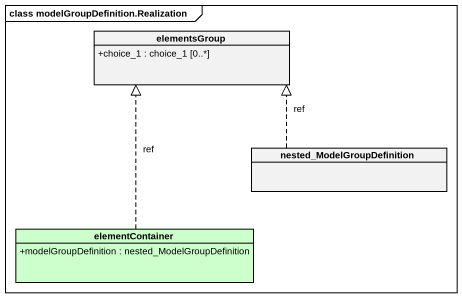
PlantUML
@startuml
mainframe class modelGroupDefinition.Realization
hide circle
hide empty members
skinparam classAttributeIconSize 0
class elementsGroup {
  +choice_1 : choice_1 [0..*]
}
class nested_ModelGroupDefinition
class elementContainer #CCFFCC {
  +modelGroupDefinition : nested_ModelGroupDefinition
}
nested_ModelGroupDefinition .up.|> elementsGroup : ref
elementContainer .up.|> elementsGroup : ref
@enduml
